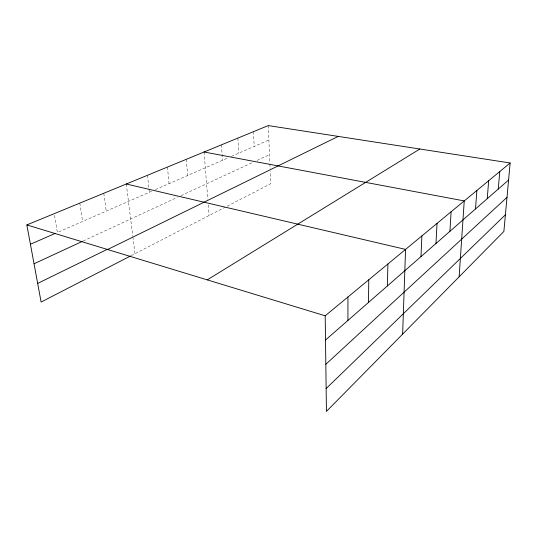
<?xml version="1.0" encoding="UTF-8"?>
<svg xmlns="http://www.w3.org/2000/svg" width="537" height="537" viewBox="0 0 537 537"><rect width="100%" height="100%" fill="white"/><g stroke="black" fill="none" stroke-linecap="round" stroke-linejoin="round"><path stroke-width="0.4" stroke-dasharray="2.69 2.01" d="M131.29 255.592L224.996 207.295M227.158 206.188L270.749 183.721L270.212 171.196M83.161 241.006L177.385 197.347M181.063 195.643L252.793 162.409M257.156 160.388L269.507 154.669M151.635 191.259L57.378 232.467L54.217 213.659M155.428 189.601L228.413 157.697M231.373 156.401L268.883 140.003M79.805 203.134L82.597 221.439M103.782 193.266L106.239 211.101M126.289 184.003L132.76 235.978M132.861 236.783L134.968 253.699M147.46 175.29L148.91 188.212M148.997 189.024L149.36 192.253M167.416 167.081L169.074 183.634M186.252 159.328L187.695 175.492M204.067 152.005L207.799 199.227M208.249 204.919L209.088 215.498M221.432 144.856L222.493 160.281M237.871 138.09L238.77 153.166M253.457 131.679L254.209 146.413M268.265 125.584L269.863 162.919M269.896 163.745L270.104 168.699"/><path stroke-width="0.81" d="M347.929 320.428L347.949 297.001M368.476 302.472L368.778 279.79M387.378 285.959L387.922 263.976M402.622 334.135L405.569 249.396L126.289 184.003M420.974 256.599L421.887 235.911M435.97 243.496L437.024 223.405M449.932 231.293L451.107 211.766M459.135 276.817L464.243 200.919L204.067 152.005M475.507 208.947L476.876 190.474M487.24 198.69L488.69 180.714M498.249 189.078L499.759 171.571M510.15 162.98L503.887 231.42L326.436 411.416L325.194 315.803L510.15 162.98L268.265 125.584L26.85 224.922L41.121 302.062L130.551 255.968M326.14 388.566L505.404 214.8M325.825 364.301L507.009 197.334M325.509 340.022L508.586 180.043M207.248 279.878L419.827 149.018M37.671 283.422L107.541 249.188M107.588 249.517L338.243 136.405M34.039 263.768L82.409 241.355M30.428 244.248L55.136 233.447M26.85 224.922L325.194 315.803"/></g></svg>
